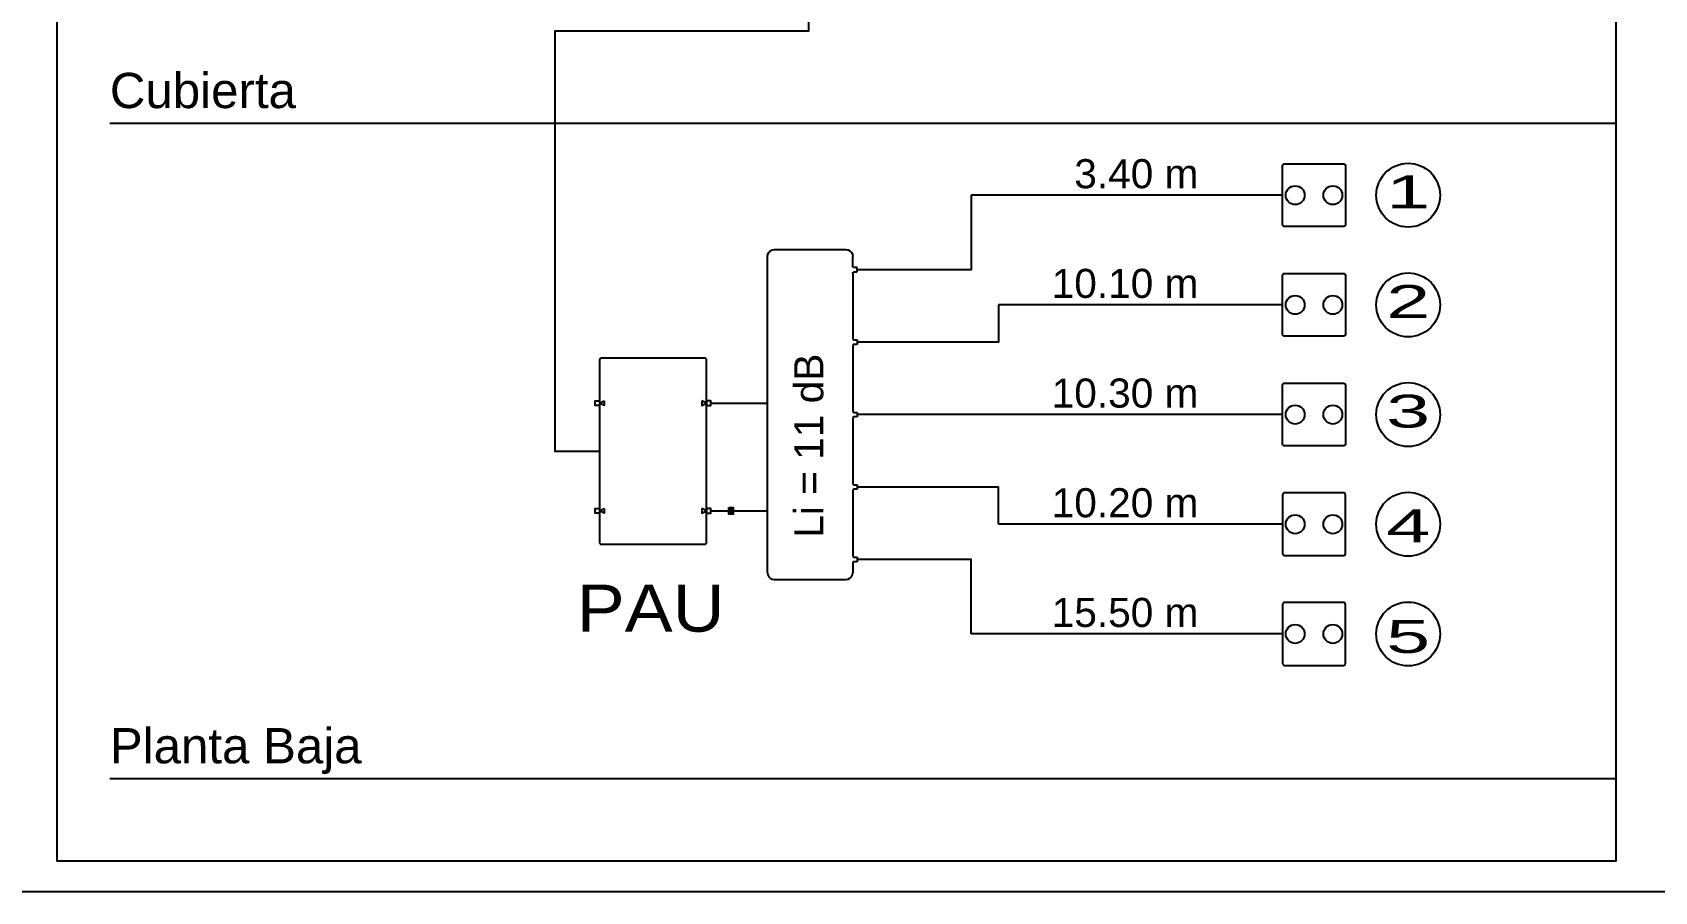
# Model space of a CAD drawing. Header units: millimetres. Extents: x 441156 to 441876, y 4514765 to 4515211.
# Drawn here: x 441546.56 to 441552.89, y 4515133.81 to 4515137.16 of the extents above; entities that cross this region are included whole.
import ezdxf
from ezdxf.enums import TextEntityAlignment as Align

# ---------------------------------------------------------------- set-up
doc = ezdxf.new("R2010")
doc.units = ezdxf.units.MM
doc.layers.add('01_cartela', color=6, linetype='Continuous', plot=False)
for name, color, linetype in [('BORDE-A1', 4, 'Continuous'), ('CALEFAC_NOTAS', 7, 'Continuous'), ('VENTILACIÓN NOTAS', 7, 'Continuous')]:
    doc.layers.add(name, color=color, linetype=linetype)
doc.styles.add('NIEVES2', font='sanss___.ttf')

msp = doc.modelspace()

# ---------------------------------------------------------------- hatches: boundary and pattern name
at = {"layer": 'BORDE-A1', "ltscale": 0.01}
msp.add_hatch(color=256, dxfattribs=at).paths.add_polyline_path([(441549.28049292, 4515135.30954473), (441549.29797642, 4515135.30954473), (441549.29797642, 4515135.2833195), (441549.28049292, 4515135.2833195)])

# ---------------------------------------------------------------- linework, layer by layer
at = {"layer": '01_cartela', "color": 3}
msp.add_lwpolyline([(441536.12364582, 4515155.34750872), (441536.12364582, 4515133.8124847), (441566.76163388, 4515133.8124847), (441566.76163388, 4515155.34750872)], close=True, dxfattribs=at)
at = {"layer": 'BORDE-A1', "ltscale": 0.01}
for p, q in [((441546.86669528, 4515136.80703685), (441552.74060739, 4515136.80703685)), ((441551.44029069, 4515136.52657448), (441550.22503615, 4515136.52657448)), ((441549.43144565, 4515136.28840144), (441549.43272921, 4515136.29650549)), ((441549.43144565, 4515135.05474752), (441549.43144565, 4515136.28840144)), ((441549.43272921, 4515136.29650549), (441549.43645423, 4515136.30381625)), ((441549.43645423, 4515136.30381625), (441549.44225608, 4515136.3096181)), ((441549.44225608, 4515136.3096181), (441549.44956685, 4515136.31334312)), ((441549.44956685, 4515136.31334312), (441549.45767089, 4515136.31462668)), ((441549.45767089, 4515136.31462668), (441549.73740676, 4515136.31462668)), ((441549.45767089, 4515136.31462668), (441549.73740676, 4515136.31462668)), ((441549.73740676, 4515136.31462668), (441549.7455108, 4515136.31334312)), ((441549.7455108, 4515136.31334312), (441549.75282157, 4515136.3096181)), ((441549.75282157, 4515136.3096181), (441549.75862342, 4515136.30381625)), ((441549.75862342, 4515136.30381625), (441549.76234844, 4515136.29650549)), ((441549.76234844, 4515136.29650549), (441549.763632, 4515136.28840144)), ((441549.763632, 4515136.25013714), (441549.763632, 4515136.28840144)), ((441549.76388871, 4515136.24851634), (441549.763632, 4515136.25013714)), ((441549.763632, 4515136.22216356), (441549.76388871, 4515136.22378437)), ((441549.763632, 4515136.22216356), (441549.763632, 4515135.96784921)), ((441549.76463371, 4515136.24705418), (441549.76388871, 4515136.24851634)), ((441549.76388871, 4515136.22378437), (441549.76463371, 4515136.22524652)), ((441549.76579408, 4515136.24589381), (441549.76463371, 4515136.24705418)), ((441549.76463371, 4515136.22524652), (441549.76579408, 4515136.22640689)), ((441549.76725623, 4515136.24514881), (441549.76579408, 4515136.24589381)), ((441549.76579408, 4515136.22640689), (441549.76725623, 4515136.22715189)), ((441549.76887704, 4515136.2448921), (441549.76725623, 4515136.24514881)), ((441549.76725623, 4515136.22715189), (441549.76887704, 4515136.22740861)), ((441549.78111549, 4515136.2448921), (441549.76887704, 4515136.2448921)), ((441549.76887704, 4515136.22740861), (441549.78111549, 4515136.22740861)), ((441549.78111549, 4515136.22740861), (441549.78111549, 4515136.2448921)), ((441551.44029069, 4515136.09907448), (441550.33191115, 4515136.09907448)), ((441549.763632, 4515136.04721823), (441549.763632, 4515136.00895393)), ((441549.763632, 4515135.96784921), (441549.76388871, 4515135.9662284)), ((441549.76388871, 4515135.9662284), (441549.76463371, 4515135.96476625)), ((441549.76463371, 4515135.96476625), (441549.76579408, 4515135.96360588)), ((441549.76579408, 4515135.96360588), (441549.76725623, 4515135.96286087)), ((441549.76725623, 4515135.96286087), (441549.76887704, 4515135.96260416)), ((441549.76887704, 4515135.96260416), (441549.78111549, 4515135.96260416)), ((441549.78111549, 4515135.96260416), (441549.78111549, 4515135.94512067)), ((441549.76388871, 4515135.94149643), (441549.763632, 4515135.93987562)), ((441549.763632, 4515135.93987562), (441549.763632, 4515135.68556128)), ((441549.76463371, 4515135.94295858), (441549.76388871, 4515135.94149643)), ((441549.76579408, 4515135.94411896), (441549.76463371, 4515135.94295858)), ((441549.76725623, 4515135.94486396), (441549.76579408, 4515135.94411896)), ((441549.76887704, 4515135.94512067), (441549.76725623, 4515135.94486396)), ((441549.78111549, 4515135.94512067), (441549.76887704, 4515135.94512067)), ((441550.33191115, 4515135.95386242), (441549.78111549, 4515135.95386242)), ((441549.763632, 4515135.68556128), (441549.76388871, 4515135.68394047)), ((441549.76388871, 4515135.6592085), (441549.763632, 4515135.65758769)), ((441549.763632, 4515135.65758769), (441549.763632, 4515135.40327334)), ((441549.76388871, 4515135.68394047), (441549.76463371, 4515135.68247831)), ((441549.76463371, 4515135.66067065), (441549.76388871, 4515135.6592085)), ((441549.76463371, 4515135.68247831), (441549.76579408, 4515135.68131794)), ((441549.76579408, 4515135.66183102), (441549.76463371, 4515135.66067065)), ((441549.76579408, 4515135.68131794), (441549.76725623, 4515135.68057294)), ((441549.76725623, 4515135.66257603), (441549.76579408, 4515135.66183102)), ((441549.76725623, 4515135.68057294), (441549.76887704, 4515135.68031623)), ((441549.76887704, 4515135.66283274), (441549.76725623, 4515135.66257603)), ((441549.76887704, 4515135.68031623), (441549.78111549, 4515135.68031623)), ((441549.78111549, 4515135.66283274), (441549.76887704, 4515135.66283274)), ((441549.78111549, 4515135.68031623), (441549.78111549, 4515135.66283274)), ((441551.44029069, 4515135.67157448), (441549.78111549, 4515135.67157448)), ((441549.763632, 4515135.40327334), (441549.76388871, 4515135.40165253)), ((441549.76388871, 4515135.40165253), (441549.76463371, 4515135.40019038)), ((441549.76463371, 4515135.40019038), (441549.76579408, 4515135.39903001)), ((441549.76579408, 4515135.39903001), (441549.76725623, 4515135.39828501)), ((441549.76725623, 4515135.39828501), (441549.76887704, 4515135.39802829)), ((441549.76887704, 4515135.39802829), (441549.78111549, 4515135.39802829)), ((441549.78111549, 4515135.39802829), (441549.78111549, 4515135.3805448)), ((441550.33191115, 4515135.38928655), (441549.78111549, 4515135.38928655)), ((441549.76388871, 4515135.37692056), (441549.763632, 4515135.37529975)), ((441549.763632, 4515135.37529975), (441549.763632, 4515135.12098541)), ((441549.76463371, 4515135.37838272), (441549.76388871, 4515135.37692056)), ((441549.76579408, 4515135.37954309), (441549.76463371, 4515135.37838272)), ((441549.76725623, 4515135.38028809), (441549.76579408, 4515135.37954309)), ((441549.76887704, 4515135.3805448), (441549.76725623, 4515135.38028809)), ((441549.78111549, 4515135.3805448), (441549.76887704, 4515135.3805448)), ((441549.21055896, 4515135.29643212), (441549.28049292, 4515135.29643212)), ((441551.44029069, 4515135.24407448), (441550.33191115, 4515135.24407448)), ((441549.763632, 4515135.12098541), (441549.76388871, 4515135.1193646)), ((441549.763632, 4515135.12098541), (441549.76388871, 4515135.1193646)), ((441549.76388871, 4515135.09463263), (441549.763632, 4515135.09301182)), ((441549.76388871, 4515135.09463263), (441549.763632, 4515135.09301182)), ((441549.763632, 4515135.09301182), (441549.763632, 4515135.05474752)), ((441549.76388871, 4515135.1193646), (441549.76463371, 4515135.11790245)), ((441549.76388871, 4515135.1193646), (441549.76463371, 4515135.11790245)), ((441549.76463371, 4515135.09609478), (441549.76388871, 4515135.09463263)), ((441549.76463371, 4515135.09609478), (441549.76388871, 4515135.09463263)), ((441549.76463371, 4515135.11790245), (441549.76579408, 4515135.11674207)), ((441549.76463371, 4515135.11790245), (441549.76579408, 4515135.11674207)), ((441549.76579408, 4515135.09725515), (441549.76463371, 4515135.09609478)), ((441549.76579408, 4515135.09725515), (441549.76463371, 4515135.09609478)), ((441549.76579408, 4515135.11674207), (441549.76725623, 4515135.11599707)), ((441549.76579408, 4515135.11674207), (441549.76725623, 4515135.11599707)), ((441549.76725623, 4515135.09800016), (441549.76579408, 4515135.09725515)), ((441549.76725623, 4515135.09800016), (441549.76579408, 4515135.09725515)), ((441549.76725623, 4515135.11599707), (441549.76887704, 4515135.11574036)), ((441549.76725623, 4515135.11599707), (441549.76887704, 4515135.11574036)), ((441549.76887704, 4515135.09825687), (441549.76725623, 4515135.09800016)), ((441549.76887704, 4515135.09825687), (441549.76725623, 4515135.09800016)), ((441549.76887704, 4515135.11574036), (441549.78111549, 4515135.11574036)), ((441549.76887704, 4515135.11574036), (441549.78111549, 4515135.11574036)), ((441549.78111549, 4515135.09825687), (441549.76887704, 4515135.09825687)), ((441549.78111549, 4515135.09825687), (441549.76887704, 4515135.09825687)), ((441549.78111549, 4515135.11574036), (441549.78111549, 4515135.09825687)), ((441549.78111549, 4515135.11574036), (441549.78111549, 4515135.09825687)), ((441549.43144565, 4515135.05474752), (441549.43272921, 4515135.04664348)), ((441549.43272921, 4515135.04664348), (441549.43645423, 4515135.03933272)), ((441549.43645423, 4515135.03933272), (441549.44225608, 4515135.03353086)), ((441549.44225608, 4515135.03353086), (441549.44956685, 4515135.02980584)), ((441549.44956685, 4515135.02980584), (441549.45767089, 4515135.02852229)), ((441549.45767089, 4515135.02852229), (441549.73740676, 4515135.02852229)), ((441549.45767089, 4515135.02852229), (441549.73740676, 4515135.02852229)), ((441549.73740676, 4515135.02852229), (441549.7455108, 4515135.02980584)), ((441549.7455108, 4515135.02980584), (441549.75282157, 4515135.03353086)), ((441549.75282157, 4515135.03353086), (441549.75862342, 4515135.03933272)), ((441549.75862342, 4515135.03933272), (441549.76234844, 4515135.04664348)), ((441549.76234844, 4515135.04664348), (441549.763632, 4515135.05474752)), ((441551.44029069, 4515134.81657448), (441550.22503615, 4515134.81657448)), ((441546.86669528, 4515134.2531203), (441552.74060739, 4515134.2531203))]:
    msp.add_line(p, q, dxfattribs=at)
for points in [[(441549.59099781, 4515137.40271029), (441549.59099781, 4515137.16598566), (441548.60168728, 4515137.16598566), (441548.60168728, 4515135.52881767), (441548.77652219, 4515135.52881767)], [(441550.22503615, 4515136.52657448), (441550.22503615, 4515136.23615035), (441549.78111549, 4515136.23615035)], [(441550.33191115, 4515136.09907448), (441550.33191115, 4515135.95386242), (441549.78111549, 4515135.95386242)], [(441549.21055896, 4515135.71603591), (441549.43144565, 4515135.71603591)], [(441550.33191115, 4515135.24407448), (441550.33191115, 4515135.38928655), (441549.78111549, 4515135.38928655)], [(441549.29797642, 4515135.29643212), (441549.43144565, 4515135.29643212)], [(441550.22503615, 4515134.81657448), (441550.22503615, 4515135.10699861), (441549.78111549, 4515135.10699861)]]:
    msp.add_lwpolyline(points, dxfattribs=at)
for points in [[(441551.56267513, 4515136.40419004), (441551.44763376, 4515136.40419004), (441551.44536462, 4515136.40454944), (441551.44331761, 4515136.40559244), (441551.44169309, 4515136.40721696), (441551.44065008, 4515136.40926397), (441551.44029069, 4515136.41153311), (441551.44029069, 4515136.64161586), (441551.44065008, 4515136.64388499), (441551.44169309, 4515136.645932), (441551.44331761, 4515136.64755652), (441551.44536462, 4515136.64859953), (441551.44763376, 4515136.64895892), (441551.67771651, 4515136.64895892), (441551.67998564, 4515136.64859953), (441551.68203265, 4515136.64755652), (441551.68365717, 4515136.645932), (441551.68470018, 4515136.64388499), (441551.68505957, 4515136.64161586), (441551.68505957, 4515136.41153311), (441551.68470018, 4515136.40926397), (441551.68365717, 4515136.40721696), (441551.68203265, 4515136.40559244), (441551.67998564, 4515136.40454944), (441551.67771651, 4515136.40419004), (441551.56267513, 4515136.40419004)], [(441551.56267513, 4515135.97669004), (441551.44763376, 4515135.97669004), (441551.44536462, 4515135.97704944), (441551.44331761, 4515135.97809244), (441551.44169309, 4515135.97971696), (441551.44065008, 4515135.98176397), (441551.44029069, 4515135.98403311), (441551.44029069, 4515136.21411586), (441551.44065008, 4515136.21638499), (441551.44169309, 4515136.218432), (441551.44331761, 4515136.22005652), (441551.44536462, 4515136.22109953), (441551.44763376, 4515136.22145892), (441551.67771651, 4515136.22145892), (441551.67998564, 4515136.22109953), (441551.68203265, 4515136.22005652), (441551.68365717, 4515136.218432), (441551.68470018, 4515136.21638499), (441551.68505957, 4515136.21411586), (441551.68505957, 4515135.98403311), (441551.68470018, 4515135.98176397), (441551.68365717, 4515135.97971696), (441551.68203265, 4515135.97809244), (441551.67998564, 4515135.97704944), (441551.67771651, 4515135.97669004), (441551.56267513, 4515135.97669004)], [(441549.12619202, 4515135.89087082), (441548.78176724, 4515135.89087082), (441548.78014643, 4515135.89061411), (441548.77868428, 4515135.88986911), (441548.77752391, 4515135.88870874), (441548.77677891, 4515135.88724659), (441548.77652219, 4515135.88562578), (441548.77652219, 4515135.17200957), (441548.77677891, 4515135.17038876), (441548.77752391, 4515135.1689266), (441548.77868428, 4515135.16776623), (441548.78014643, 4515135.16702123), (441548.78176724, 4515135.16676452), (441549.18783042, 4515135.16676452), (441549.18945123, 4515135.16702123), (441549.19091338, 4515135.16776623), (441549.19207375, 4515135.1689266), (441549.19281876, 4515135.17038876), (441549.19307547, 4515135.17200957), (441549.19307547, 4515135.88562578), (441549.19281876, 4515135.88724659), (441549.19207375, 4515135.88870874), (441549.19091338, 4515135.88986911), (441549.18945123, 4515135.89061411), (441549.18783042, 4515135.89087082), (441549.12619202, 4515135.89087082)], [(441551.56267513, 4515135.54919004), (441551.44763376, 4515135.54919004), (441551.44536462, 4515135.54954944), (441551.44331761, 4515135.55059244), (441551.44169309, 4515135.55221696), (441551.44065008, 4515135.55426397), (441551.44029069, 4515135.55653311), (441551.44029069, 4515135.78661586), (441551.44065008, 4515135.78888499), (441551.44169309, 4515135.790932), (441551.44331761, 4515135.79255652), (441551.44536462, 4515135.79359953), (441551.44763376, 4515135.79395892), (441551.67771651, 4515135.79395892), (441551.67998564, 4515135.79359953), (441551.68203265, 4515135.79255652), (441551.68365717, 4515135.790932), (441551.68470018, 4515135.78888499), (441551.68505957, 4515135.78661586), (441551.68505957, 4515135.55653311), (441551.68470018, 4515135.55426397), (441551.68365717, 4515135.55221696), (441551.68203265, 4515135.55059244), (441551.67998564, 4515135.54954944), (441551.67771651, 4515135.54919004), (441551.56267513, 4515135.54919004)], [(441548.77652219, 4515135.70729416), (441548.7590387, 4515135.70729416), (441548.7590387, 4515135.72477765), (441548.77652219, 4515135.72477765), (441548.77652219, 4515135.70729416)], [(441548.79400569, 4515135.72477765), (441548.79400569, 4515135.70729416), (441548.77652219, 4515135.71603591), (441548.79400569, 4515135.72477765)], [(441549.17559198, 4515135.72477765), (441549.17559198, 4515135.70729416), (441549.19307547, 4515135.71603591), (441549.17559198, 4515135.72477765)], [(441549.19307547, 4515135.70729416), (441549.21055896, 4515135.70729416), (441549.21055896, 4515135.72477765), (441549.19307547, 4515135.72477765), (441549.19307547, 4515135.70729416)], [(441551.56267513, 4515135.36645893), (441551.44763376, 4515135.36645893), (441551.44536462, 4515135.36609953), (441551.44331761, 4515135.36505652), (441551.44169309, 4515135.363432), (441551.44065008, 4515135.36138499), (441551.44029069, 4515135.35911586), (441551.44029069, 4515135.12903311), (441551.44065008, 4515135.12676398), (441551.44169309, 4515135.12471696), (441551.44331761, 4515135.12309244), (441551.44536462, 4515135.12204944), (441551.44763376, 4515135.12169004), (441551.67771651, 4515135.12169004), (441551.67998564, 4515135.12204944), (441551.68203265, 4515135.12309244), (441551.68365717, 4515135.12471696), (441551.68470018, 4515135.12676398), (441551.68505957, 4515135.12903311), (441551.68505957, 4515135.35911586), (441551.68470018, 4515135.36138499), (441551.68365717, 4515135.363432), (441551.68203265, 4515135.36505652), (441551.67998564, 4515135.36609953), (441551.67771651, 4515135.36645893), (441551.56267513, 4515135.36645893)], [(441548.77652219, 4515135.28769037), (441548.7590387, 4515135.28769037), (441548.7590387, 4515135.30517386), (441548.77652219, 4515135.30517386), (441548.77652219, 4515135.28769037)], [(441548.79400569, 4515135.30517386), (441548.79400569, 4515135.28769037), (441548.77652219, 4515135.29643212), (441548.79400569, 4515135.30517386)], [(441549.17559198, 4515135.30517386), (441549.17559198, 4515135.28769037), (441549.19307547, 4515135.29643212), (441549.17559198, 4515135.30517386)], [(441549.19307547, 4515135.28769037), (441549.21055896, 4515135.28769037), (441549.21055896, 4515135.30517386), (441549.19307547, 4515135.30517386), (441549.19307547, 4515135.28769037)], [(441549.28049292, 4515135.30954473), (441549.29797642, 4515135.30954473), (441549.29797642, 4515135.2833195), (441549.28049292, 4515135.2833195)], [(441551.56267513, 4515134.93895893), (441551.44763376, 4515134.93895893), (441551.44536462, 4515134.93859953), (441551.44331761, 4515134.93755652), (441551.44169309, 4515134.935932), (441551.44065008, 4515134.93388499), (441551.44029069, 4515134.93161586), (441551.44029069, 4515134.70153311), (441551.44065008, 4515134.69926398), (441551.44169309, 4515134.69721696), (441551.44331761, 4515134.69559244), (441551.44536462, 4515134.69454944), (441551.44763376, 4515134.69419004), (441551.67771651, 4515134.69419004), (441551.67998564, 4515134.69454944), (441551.68203265, 4515134.69559244), (441551.68365717, 4515134.69721696), (441551.68470018, 4515134.69926398), (441551.68505957, 4515134.70153311), (441551.68505957, 4515134.93161586), (441551.68470018, 4515134.93388499), (441551.68365717, 4515134.935932), (441551.68203265, 4515134.93755652), (441551.67998564, 4515134.93859953), (441551.67771651, 4515134.93895893), (441551.56267513, 4515134.93895893)]]:
    msp.add_lwpolyline(points, close=True, dxfattribs=at)
for centre in [(441551.48924447, 4515136.52657448), (441551.6361058, 4515136.52657448), (441551.48924447, 4515136.09907448), (441551.6361058, 4515136.09907448), (441551.48924447, 4515135.67157448), (441551.6361058, 4515135.67157448), (441551.48924447, 4515135.24407448), (441551.6361058, 4515135.24407448), (441551.48924447, 4515134.81657448), (441551.6361058, 4515134.81657448)]:
    msp.add_circle(centre, 0.03671533, dxfattribs=at)
at = {"layer": 'CALEFAC_NOTAS', "color": 7}
msp.add_lwpolyline([(441552.74060739, 4515139.66104037), (441546.65968301, 4515139.66104037), (441546.65968301, 4515133.9318745), (441552.74060739, 4515133.9318745)], close=True, dxfattribs=at)
at = {"layer": 'VENTILACIÓN NOTAS', "color": 5}
for centre in [(441551.92982846, 4515136.52657448), (441551.92982846, 4515136.09907448), (441551.92982846, 4515135.67157448), (441551.92982846, 4515135.24407448), (441551.92982846, 4515134.81657448)]:
    msp.add_circle(centre, 0.1244488, dxfattribs=at)

# ---------------------------------------------------------------- texts
at = {"layer": 'VENTILACIÓN NOTAS', "color": 5, "style": 'NIEVES2'}
for s, height, p in [('Cubierta', 0.13739996, (441546.86669528, 4515136.86618932)), ('Planta Baja', 0.1373999596, (441546.86669528, 4515134.31227278))]:
    msp.add_text(s, height=height, dxfattribs=at).set_placement(p)
for s, p in [('3.40 m', (441551.11169047, 4515136.55378083)), ('10.10 m', (441551.11169047, 4515136.12628083)), ('10.30 m', (441551.11169047, 4515135.69878083)), ('10.20 m', (441551.11169047, 4515135.27128083)), ('15.50 m', (441551.11169047, 4515134.84378083))]:
    msp.add_text(s, height=0.113354967, dxfattribs=at).set_placement(p, align=Align.RIGHT)
for s, height, width, p, p2 in [('1', 0.12823996, 1.751796, (441551.84415935, 4515136.47588693), (441552.01549757, 4515136.47588693)), ('2', 0.12823996, 1.751796, (441551.84415935, 4515136.04838693), (441552.01549757, 4515136.04838693)), ('3', 0.12823996, 1.751796, (441551.84415935, 4515135.62088693), (441552.01549757, 4515135.62088693)), ('4', 0.12823996, 1.751796, (441551.84415935, 4515135.17373447), (441552.01549757, 4515135.17373447)), ('PAU', 0.183199946, 1.115307, (441548.68750488, 4515134.82541194), (441549.26376076, 4515134.82541194)), ('5', 0.12823996, 1.751796, (441551.84415935, 4515134.74254032), (441552.01549757, 4515134.74254032))]:
    msp.add_text(s, height=height, dxfattribs=dict(at, width=width)).set_placement(p, p2, align=Align.FIT)
msp.add_text('Li = 11 dB', height=0.113354967, rotation=90, dxfattribs=at).set_placement((441549.64890089, 4515135.19159676))

doc.saveas('drawing.dxf')
